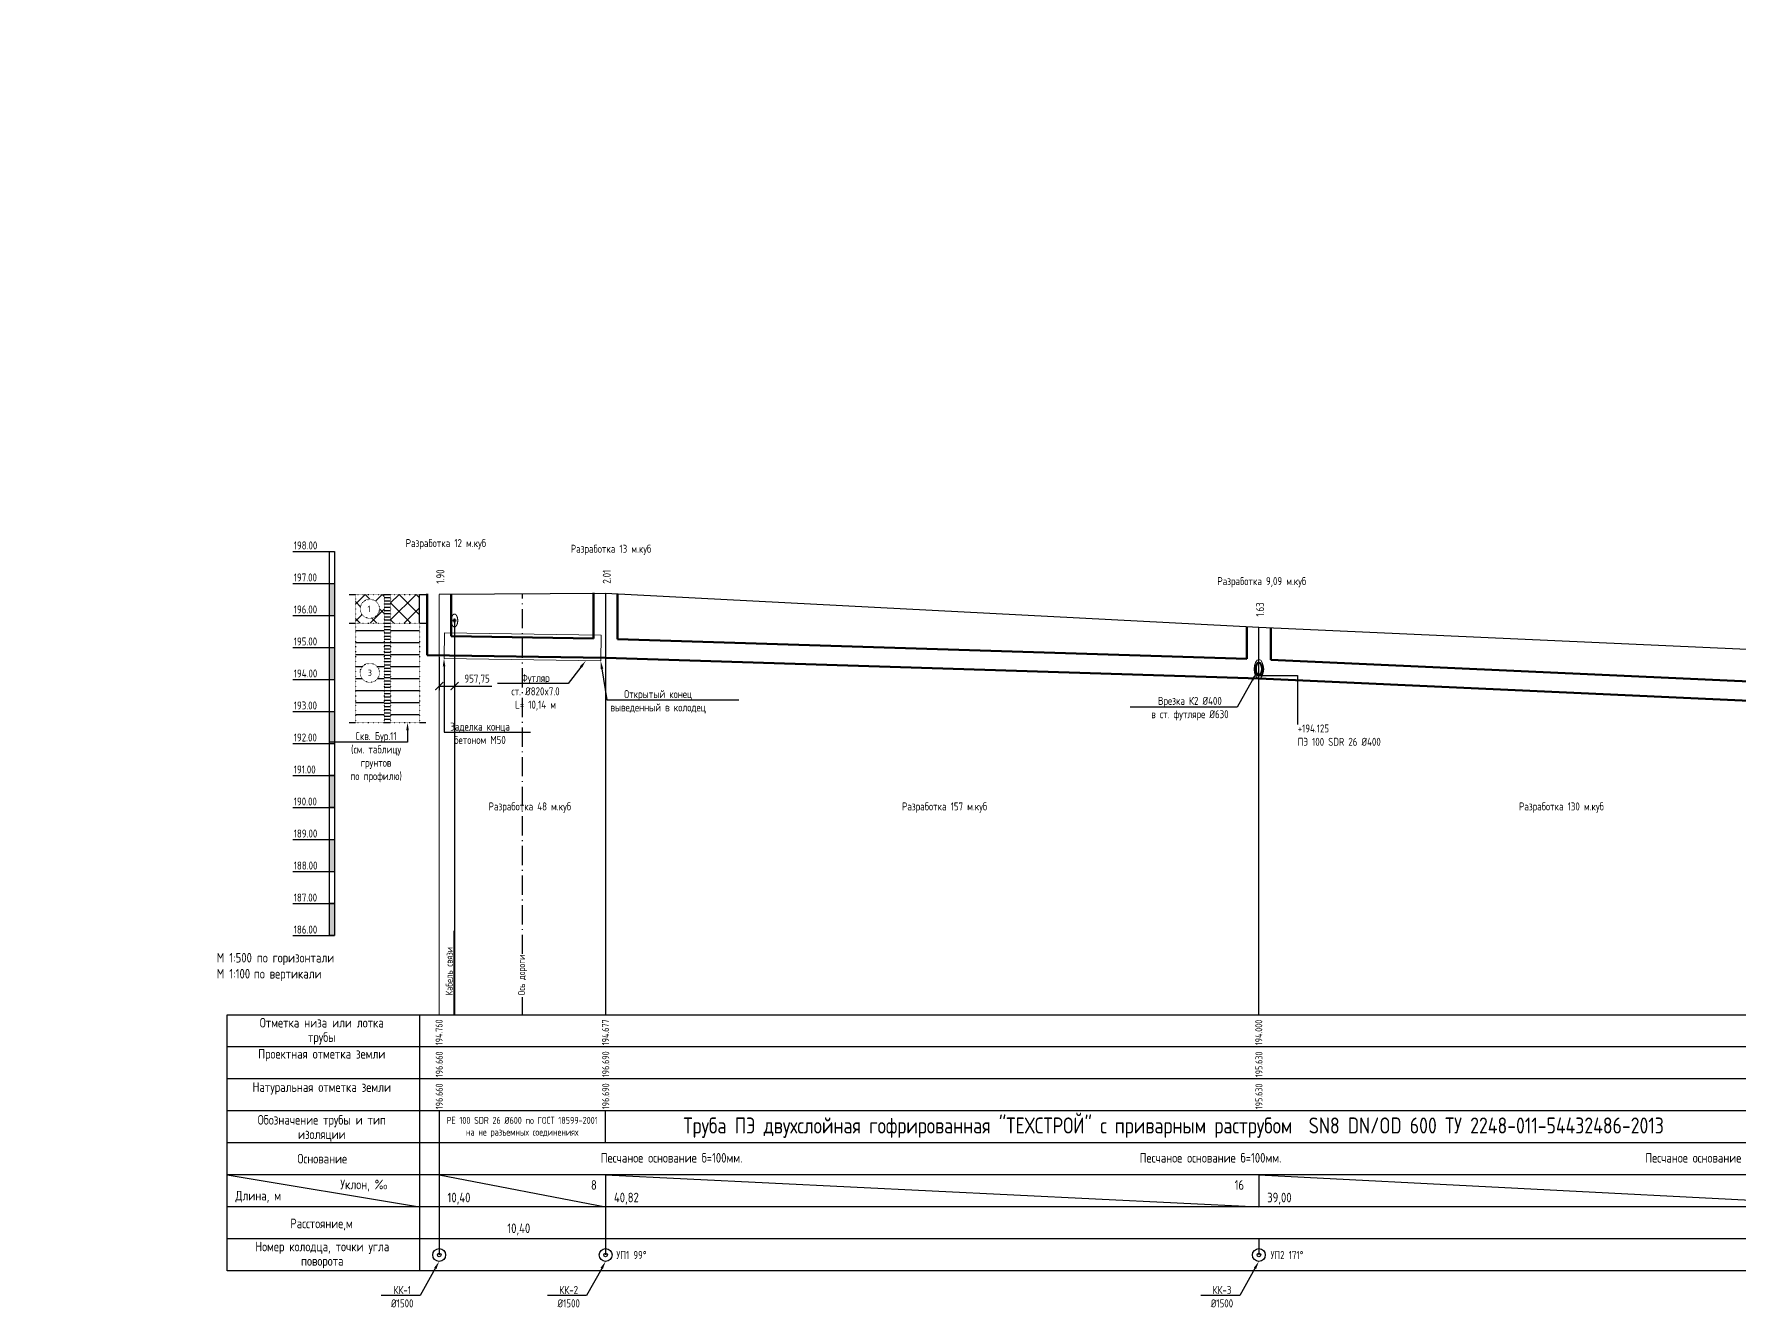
# Model space of a CAD drawing. Header units: millimetres. Extents: x 39361852 to 44740435, y 22138004 to 23754735.
# Drawn here: x 42132650 to 42185945, y 23568980 to 23608832 of the extents above; entities that cross this region are included whole.
import ezdxf
from ezdxf import colors
from ezdxf.entities.mleader import LeaderData, LeaderLine
from ezdxf.math import Vec2, Vec3

# ---------------------------------------------------------------- set-up
doc = ezdxf.new("R2010")
doc.units = ezdxf.units.MM
for name, pattern in [('ACAD_ISO10W100', [18.5, 12, -3, 0.5, -3]), ('L1', [1, 0, 1]), ('L2', [1, 0, 1]), ('Штриховая', [2822.222233, 1411.111116, -1411.111116])]:
    doc.linetypes.add(name, pattern=pattern)
for name, color, linetype in [('Выноски', 7, 'Continuous'), ('Разработка грунта', 8, 'Continuous'), ('Рамка и штамп', 7, 'Continuous')]:
    doc.layers.add(name, color=color, linetype=linetype)
doc.layers.add('Труба профиль', color=7, linetype='Continuous', lineweight=50)
doc.styles.add('GOST 2.304', font='GOST_0.TTF')
doc.styles.get("Standard").update_dxf_attribs({"font": 'arial.ttf'})
doc.dimstyles.new('ISO-25', dxfattribs={"dimtxt": 2.5, "dimasz": 2.5, "dimexe": 1.25, "dimexo": 0.625, "dimtad": 1, "dimtxsty": 'Standard', "dimcen": 2.5, "dimadec": 0, "dimazin": 0, "dimtfac": 1, "dimtmove": 0, "dimatfit": 3, "dimfxl": 1, "dimarcsym": 0})

# ---------------------------------------------------------------- blocks, each defined once
blk = doc.blocks.new('_ArchTick')
at = {"color": 0, "linetype": 'ByBlock', "const_width": 0.15}
blk.add_lwpolyline([(-0.5, -0.5), (0.5, 0.5)], dxfattribs=at)
blk = doc.blocks.new('*D33')
at = {"color": 0, "lineweight": -2, "transparency": 16777216}
for p, q in [((42145786, 23590424), (42145786, 23588340)), ((42145307, 23589368), (42145307, 23588340)), ((42145307, 23588465), (42145786, 23588465)), ((42145786, 23588465), (42146947, 23588465))]:
    blk.add_line(p, q, dxfattribs=at)
at = {"color": 0, "lineweight": -2, "transparency": 16777216, "xscale": 250, "yscale": 250, "zscale": 250, "rotation": 180}
blk.add_blockref('_ArchTick', (42145307, 23588465), dxfattribs=at)
at = {"color": 0, "lineweight": -2, "transparency": 16777216, "xscale": 250, "yscale": 250, "zscale": 250}
blk.add_blockref('_ArchTick', (42145786, 23588465), dxfattribs=at)
at = {"color": 0, "transparency": 16777216, "insert": (42146491, 23588671), "char_height": 250, "attachment_point": 5, "style": 'GOST 2.304'}
blk.add_mtext('957,75', dxfattribs=at)

msp = doc.modelspace()

# ---------------------------------------------------------------- hatches: boundary and pattern name
at = {"linetype": 'Continuous'}
h = msp.add_hatch(dxfattribs=at)
h.set_pattern_fill('TEHNO', color=256, scale=3000, style=0)
h.set_pattern_definition([(45, (42137689.52, 23591330.76), (-265.165, 265.165), []), (135, (42137689.52, 23591330.76), (-265.165, -265.165), [])])
edge = h.paths.add_edge_path(flags=16)
edge.add_arc((42143139.5239, 23590880.7582), 300, 0, 360)
h.paths.add_polyline_path([(42143789.5239, 23590430.7582), (42144689.5239, 23590430.7582), (42144689.5239, 23591330.7582), (42143789.5239, 23591330.7582)])
h.paths.add_polyline_path([(42142689.5239, 23590430.7582), (42143589.5239, 23590430.7582), (42143589.5239, 23591330.7582), (42142689.5239, 23591330.7582)])
h = msp.add_hatch(dxfattribs=at)
h.set_pattern_fill('GL_DR', color=256, scale=3000, style=0)
h.set_pattern_definition([(0, (42137689.52, 23591330.76), (0, 375), [])])
edge = h.paths.add_edge_path(flags=16)
edge.add_arc((42143139.5239, 23588880.7582), 300, 0, 360)
h.paths.add_polyline_path([(42143789.5239, 23587330.7582), (42144689.5239, 23587330.7582), (42144689.5239, 23590430.7582), (42143789.5239, 23590430.7582)])
h.paths.add_polyline_path([(42142689.5239, 23587330.7582), (42143589.5239, 23587330.7582), (42143589.5239, 23590430.7582), (42142689.5239, 23590430.7582)])
at = {"layer": 'Рамка и штамп'}
h = msp.add_hatch(color=256, dxfattribs=at)
h.paths.add_polyline_path([(42141882.3178, 23592670.7582), (42142037.4225, 23592670.7582)])
h.paths.add_polyline_path([(42141882.3178, 23591665.7186), (42142037.4225, 23591665.7186), (42142037.4225, 23590665.7186), (42141882.3178, 23590665.7186)])
h = msp.add_hatch(color=256, dxfattribs=at)
h.paths.add_polyline_path([(42141882.3178, 23590670.7582), (42142037.4225, 23590670.7582)])
h.paths.add_polyline_path([(42141882.3178, 23589665.7186), (42142037.4225, 23589665.7186), (42142037.4225, 23588665.7186), (42141882.3178, 23588665.7186)])
h = msp.add_hatch(color=256, dxfattribs=at)
h.paths.add_polyline_path([(42141882.3178, 23587670.7582), (42142037.4225, 23587670.7582), (42142037.4225, 23586670.7582), (42141882.3178, 23586670.7582)])
h.paths.add_polyline_path([(42141882.3178, 23585670.7582), (42142037.4225, 23585670.7582), (42142037.4225, 23584670.7582), (42141882.3178, 23584670.7582)])
h = msp.add_hatch(color=256, dxfattribs=at)
h.paths.add_polyline_path([(42141882.3178, 23585670.7582), (42142037.4225, 23585670.7582), (42142037.4225, 23584670.7582), (42141882.3178, 23584670.7582)])
h.paths.add_polyline_path([(42142037.4225, 23584670.7582), (42142037.4225, 23584668.2384), (42142037.4225, 23584673.278), (42141882.3178, 23584670.7582)])
h = msp.add_hatch(color=256, dxfattribs=at)
h.paths.add_polyline_path([(42141882.3178, 23583670.7582), (42142037.4225, 23583670.7582), (42142037.4225, 23582670.7582), (42141882.3178, 23582670.7582)])
h.paths.add_polyline_path([(42141882.3178, 23581670.7582), (42142037.4225, 23581670.7582), (42142037.4225, 23580670.7582), (42141882.3178, 23580670.7582)])
h = msp.add_hatch(color=256, dxfattribs=at)
h.paths.add_polyline_path([(42141882.3178, 23581670.7582), (42142037.4225, 23581670.7582), (42142037.4225, 23580670.7582), (42141882.3178, 23580670.7582)])
h.paths.add_polyline_path([(42142037.4225, 23580670.7582), (42142037.4225, 23580668.2384), (42142037.4225, 23580673.278), (42141882.3178, 23580670.7582)])

# ---------------------------------------------------------------- linework, layer by layer
for p, q in [((42142489.5239, 23591330.7582), (42142689.5239, 23591330.7582)), ((42144689.5239, 23591330.7582), (42144889.5239, 23591330.7582)), ((42144689.5239, 23590430.7582), (42144689.5239, 23591330.7582)), ((42150506.6406, 23591360.7582), (42145306.6406, 23591330.7582)), ((42150506.6406, 23591360.7582), (42150506.6406, 23578194.8791)), ((42170916.6406, 23590300.7582), (42150506.6406, 23591360.7582)), ((42145785.5159, 23590486.6543), (42145785.5159, 23578194.8791)), ((42170916.6406, 23578194.8791), (42170916.6406, 23590300.7582)), ((42190416.6406, 23589420.7582), (42170916.6406, 23590300.7582)), ((42147906.6406, 23578194.8791), (42147906.6406, 23578750.6842)), ((42150506.6391, 23574194.8791), (42150506.6391, 23575194.8791)), ((42145306.6391, 23573194.8791), (42150506.6294, 23572194.8791)), ((42150506.6391, 23573194.8791), (42170916.6294, 23572194.8791)), ((42170916.6391, 23573194.8791), (42190416.6294, 23572194.8791))]:
    msp.add_line(p, q)
at = {"color": 0, "linetype": 'L1'}
for p, q in [((42142689.5239, 23591330.7582), (42143589.5239, 23591330.7582)), ((42142689.5239, 23591330.7582), (42142689.5239, 23590430.7582)), ((42143589.5239, 23591330.7582), (42143589.5239, 23590430.7582)), ((42143789.5239, 23591330.7582), (42144689.5239, 23591330.7582)), ((42143789.5239, 23591330.7582), (42143789.5239, 23590430.7582)), ((42142689.5239, 23590430.7582), (42143589.5239, 23590430.7582)), ((42143789.5239, 23590430.7582), (42144689.5239, 23590430.7582))]:
    msp.add_line(p, q, dxfattribs=at)
at = {"color": 0}
for p, q in [((42143589.5239, 23591330.7582), (42143789.5239, 23591330.7582)), ((42143589.5239, 23591330.7582), (42143789.5239, 23591330.7582)), ((42143589.5239, 23591230.7582), (42143789.5239, 23591230.7582)), ((42143589.5239, 23591130.7582), (42143789.5239, 23591130.7582)), ((42143589.5239, 23591030.7582), (42143789.5239, 23591030.7582)), ((42143589.5239, 23590930.7582), (42143789.5239, 23590930.7582)), ((42143589.5239, 23590830.7582), (42143789.5239, 23590830.7582)), ((42143589.5239, 23590730.7582), (42143789.5239, 23590730.7582)), ((42143589.5239, 23590630.7582), (42143789.5239, 23590630.7582)), ((42143589.5239, 23590530.7582), (42143789.5239, 23590530.7582)), ((42142489.5239, 23590430.7582), (42142689.5239, 23590430.7582)), ((42143589.5239, 23590430.7582), (42143789.5239, 23590430.7582)), ((42143589.5239, 23590430.7582), (42143789.5239, 23590430.7582)), ((42143589.5239, 23590430.7582), (42143789.5239, 23590430.7582)), ((42143589.5239, 23590430.7582), (42143789.5239, 23590430.7582)), ((42143589.5239, 23590330.7582), (42143789.5239, 23590330.7582)), ((42143589.5239, 23590230.7582), (42143789.5239, 23590230.7582)), ((42143589.5239, 23590130.7582), (42143789.5239, 23590130.7582)), ((42143589.5239, 23590030.7582), (42143789.5239, 23590030.7582)), ((42143589.5239, 23589930.7582), (42143789.5239, 23589930.7582)), ((42144689.5239, 23590430.7582), (42144889.5239, 23590430.7582)), ((42143589.5239, 23589830.7582), (42143789.5239, 23589830.7582)), ((42143589.5239, 23589730.7582), (42143789.5239, 23589730.7582)), ((42143589.5239, 23589630.7582), (42143789.5239, 23589630.7582)), ((42143589.5239, 23589530.7582), (42143789.5239, 23589530.7582)), ((42143589.5239, 23589430.7582), (42143789.5239, 23589430.7582)), ((42143589.5239, 23589330.7582), (42143789.5239, 23589330.7582)), ((42143589.5239, 23589230.7582), (42143789.5239, 23589230.7582)), ((42143589.5239, 23589130.7582), (42143789.5239, 23589130.7582)), ((42143589.5239, 23589030.7582), (42143789.5239, 23589030.7582)), ((42143589.5239, 23588930.7582), (42143789.5239, 23588930.7582)), ((42143589.5239, 23588830.7582), (42143789.5239, 23588830.7582)), ((42143589.5239, 23588730.7582), (42143789.5239, 23588730.7582)), ((42143589.5239, 23588630.7582), (42143789.5239, 23588630.7582)), ((42143589.5239, 23588530.7582), (42143789.5239, 23588530.7582)), ((42143589.5239, 23588430.7582), (42143789.5239, 23588430.7582)), ((42143589.5239, 23588330.7582), (42143789.5239, 23588330.7582)), ((42143589.5239, 23588230.7582), (42143789.5239, 23588230.7582)), ((42143589.5239, 23588130.7582), (42143789.5239, 23588130.7582)), ((42143589.5239, 23588030.7582), (42143789.5239, 23588030.7582)), ((42143589.5239, 23587930.7582), (42143789.5239, 23587930.7582)), ((42143589.5239, 23587830.7582), (42143789.5239, 23587830.7582)), ((42142489.5239, 23587330.7582), (42142689.5239, 23587330.7582)), ((42143589.5239, 23587730.7582), (42143789.5239, 23587730.7582)), ((42143589.5239, 23587630.7582), (42143789.5239, 23587630.7582)), ((42143589.5239, 23587530.7582), (42143789.5239, 23587530.7582)), ((42143589.5239, 23587430.7582), (42143789.5239, 23587430.7582)), ((42143589.5239, 23587330.7582), (42143789.5239, 23587330.7582)), ((42143589.5239, 23587330.7582), (42143789.5239, 23587330.7582)), ((42143589.5239, 23587330.7582), (42143789.5239, 23587330.7582)), ((42144689.5239, 23587330.7582), (42144889.5239, 23587330.7582))]:
    msp.add_line(p, q, dxfattribs=at)
at = {"linetype": 'ACAD_ISO10W100', "ltscale": 50}
msp.add_line((42147906.6406, 23580098.2038), (42147906.6406, 23591345.7582), dxfattribs=at)
at = {"color": 0, "linetype": 'L2'}
for p, q in [((42142689.5239, 23590430.7582), (42143589.5239, 23590430.7582)), ((42142689.5239, 23590430.7582), (42142689.5239, 23587330.7582)), ((42143589.5239, 23590430.7582), (42143589.5239, 23587330.7582)), ((42143789.5239, 23590430.7582), (42144689.5239, 23590430.7582)), ((42143789.5239, 23590430.7582), (42143789.5239, 23587330.7582)), ((42144689.5239, 23590430.7582), (42144689.5239, 23587330.7582)), ((42142689.5239, 23587330.7582), (42143589.5239, 23587330.7582)), ((42143789.5239, 23587330.7582), (42144689.5239, 23587330.7582))]:
    msp.add_line(p, q, dxfattribs=at)
at = {"lineweight": 40}
msp.add_line((42145785.5159, 23578194.8791), (42145785.5159, 23580816.9032), dxfattribs=at)
at = {"ltscale": 100}
msp.add_line((42145306.6584, 23575194.8791), (42145306.6391, 23573194.8791), dxfattribs=at)
at = {"color": 0, "linetype": 'L1'}
msp.add_circle((42143139.5239, 23590880.7582), 300, dxfattribs=at)
at = {"color": 0, "linetype": 'L2'}
msp.add_circle((42143139.5239, 23588880.7582), 300, dxfattribs=at)
for centre in [(42145306.6376, 23570694.8731), (42150506.6376, 23570694.8731), (42170916.6376, 23570694.8731)]:
    msp.add_circle(centre, 57.8092)
at = {"layer": 'Рамка и штамп'}
for p, q in [((42140733.3702, 23592670.7582), (42142037.4225, 23592670.7582)), ((42141882.3178, 23584670.7582), (42141882.3178, 23592670.7582)), ((42140733.3702, 23591670.7582), (42142037.4225, 23591670.7582)), ((42140733.3702, 23590670.7582), (42142037.4225, 23590670.7582)), ((42140733.3702, 23589670.7582), (42142037.4225, 23589670.7582)), ((42140733.3702, 23588670.7582), (42142037.4225, 23588670.7582)), ((42141882.3178, 23584670.7582), (42141882.3178, 23588670.7582)), ((42140733.3702, 23587670.7582), (42142037.4225, 23587670.7582)), ((42140733.3702, 23586670.7582), (42142037.4225, 23586670.7582)), ((42140733.3702, 23585670.7582), (42142037.4225, 23585670.7582)), ((42140733.3702, 23584670.7582), (42142037.4225, 23584670.7582)), ((42141882.3178, 23580670.7582), (42141882.3178, 23584670.7582)), ((42140733.3702, 23583670.7582), (42142037.4225, 23583670.7582)), ((42140733.3702, 23582670.7582), (42142037.4225, 23582670.7582)), ((42140733.3702, 23581670.7582), (42142037.4225, 23581670.7582)), ((42140733.3702, 23580670.7582), (42142037.4225, 23580670.7582)), ((42138687.2644, 23578194.8791), (42145306.6391, 23578194.8791)), ((42138687.2644, 23570194.8791), (42138687.2644, 23578194.8791)), ((42145306.6391, 23578194.8791), (42245364.2041, 23578194.8791)), ((42145306.6391, 23577194.8791), (42138687.2644, 23577194.8791)), ((42245364.2041, 23577194.8791), (42145306.6391, 23577194.8791)), ((42145306.6391, 23576194.8791), (42138687.2644, 23576194.8791)), ((42245364.2041, 23576194.8791), (42145306.6391, 23576194.8791)), ((42245364.2041, 23575194.8791), (42138687.2644, 23575194.8791)), ((42145306.6391, 23574194.8791), (42138687.2644, 23574194.8791)), ((42245364.2041, 23574194.8791), (42145306.6391, 23574194.8791)), ((42145306.6391, 23573194.8791), (42138687.2644, 23573194.8791)), ((42138687.2644, 23573194.8791), (42144687.2644, 23572194.8791)), ((42145306.6391, 23573194.8791), (42145306.6149, 23570694.8731)), ((42245364.2041, 23573194.8791), (42145306.6391, 23573194.8791)), ((42150506.6391, 23573194.8791), (42150506.6149, 23570694.8731)), ((42170916.6391, 23573194.8791), (42170916.6294, 23572194.8791)), ((42145306.6391, 23572194.8791), (42138687.2644, 23572194.8791)), ((42245364.2041, 23572194.8791), (42145306.6391, 23572194.8791)), ((42145306.6391, 23571194.8791), (42138687.2644, 23571194.8791)), ((42245364.2041, 23571194.8791), (42145306.6391, 23571194.8791)), ((42170916.6198, 23571194.8791), (42170916.6149, 23570694.8731)), ((42145306.6391, 23570194.8791), (42138687.2644, 23570194.8791)), ((42245364.2041, 23570194.8791), (42145306.6391, 23570194.8791))]:
    msp.add_line(p, q, dxfattribs=at)
at = {"layer": 'Рамка и штамп', "lineweight": 5}
msp.add_line((42145306.6406, 23591330.7582), (42145306.6406, 23578194.8791), dxfattribs=at)
at = {"layer": 'Рамка и штамп', "lineweight": 25}
msp.add_line((42144687.2644, 23578194.8791), (42144687.2644, 23570194.8791), dxfattribs=at)
at = {"layer": 'Рамка и штамп'}
msp.add_lwpolyline([(42142037.4225, 23592670.7582), (42142037.4225, 23580670.7582)], dxfattribs=at)
for points in [[(42141882.3178, 23586675.7978), (42142037.4225, 23586675.7978), (42142037.4225, 23585675.7978), (42141882.3178, 23585675.7978)], [(42141882.3178, 23585670.7582), (42142037.4225, 23585670.7582), (42142037.4225, 23584670.7582), (42141882.3178, 23584670.7582)], [(42141882.3178, 23584675.7978), (42142037.4225, 23584675.7978), (42142037.4225, 23584675.7978), (42141882.3178, 23584675.7978)], [(42141882.3178, 23582675.7978), (42142037.4225, 23582675.7978), (42142037.4225, 23581675.7978), (42141882.3178, 23581675.7978)], [(42141882.3178, 23581670.7582), (42142037.4225, 23581670.7582), (42142037.4225, 23580670.7582), (42141882.3178, 23580670.7582)], [(42141882.3178, 23580675.7978), (42142037.4225, 23580675.7978), (42142037.4225, 23580675.7978), (42141882.3178, 23580675.7978)]]:
    msp.add_lwpolyline(points, close=True, dxfattribs=at)
at = {"layer": 'Рамка и штамп', "lineweight": 30}
for centre in [(42145306.6439, 23570694.875), (42145306.6439, 23570694.875), (42145306.6439, 23570694.875), (42150506.6439, 23570694.875), (42150506.6439, 23570694.875), (42150506.6439, 23570694.875), (42170916.6439, 23570694.875), (42170916.6439, 23570694.875), (42170916.6439, 23570694.875)]:
    msp.add_circle(centre, 200, dxfattribs=at)
at = {"layer": 'Труба профиль'}
for p, q in [((42144931.6406, 23591350.234), (42144931.6406, 23589436.7438)), ((42145681.6406, 23591313.8351), (42145681.6406, 23590024.7726)), ((42150131.6406, 23591380.234), (42150131.6406, 23589953.7438)), ((42150881.6406, 23591343.8351), (42150881.6406, 23589935.8428)), ((42150131.6406, 23589953.7438), (42145681.6406, 23590024.7726)), ((42170541.6406, 23589312.6452), (42150881.6406, 23589935.8428)), ((42170541.6406, 23590320.234), (42170541.6406, 23589312.6452)), ((42171291.6406, 23590283.8351), (42171291.6406, 23589283.8351)), ((42150506.6406, 23589347.7582), (42144931.6406, 23589436.7438)), ((42170916.6406, 23588700.7582), (42150504.8374, 23589347.787)), ((42190166.6406, 23588432.0403), (42171291.6406, 23589283.8351)), ((42190416.6406, 23587820.7582), (42170916.6406, 23588700.7582))]:
    msp.add_line(p, q, dxfattribs=at)
at = {"layer": 'Труба профиль', "color": 6, "lineweight": 20}
for p, q in [((42145470.4041, 23590128.1443), (42145457.6381, 23589328.3481)), ((42150365.3586, 23590051.7486), (42145470.4041, 23590128.1443)), ((42150365.3586, 23590051.7486), (42150352.5649, 23589250.2175)), ((42150352.5649, 23589250.2175), (42145457.6381, 23589328.3481))]:
    msp.add_line(p, q, dxfattribs=at)
at = {"layer": 'Труба профиль'}
msp.add_circle((42145785.5159, 23590514.8259), 28.1716, dxfattribs=at)
at = {"layer": 'Труба профиль', "color": 3, "linetype": 'Штриховая', "lineweight": 9, "ltscale": 50}
msp.add_ellipse((42145785.5159, 23590514.8259), major_axis=(0, 200), ratio=0.5, dxfattribs=at)
at = {"layer": 'Труба профиль', "color": 6, "lineweight": 20}
msp.add_ellipse((42170916.6406, 23588995.7582), major_axis=(0, 300), ratio=0.5, dxfattribs=at)
at = {"layer": 'Труба профиль'}
msp.add_ellipse((42170916.6406, 23588995.7582), major_axis=(0, 200), ratio=0.5, dxfattribs=at)

# ---------------------------------------------------------------- texts
at = {"linetype": 'ByBlock', "lineweight": 40, "ltscale": 400, "style": 'GOST 2.304'}
for s, p in [('1.90', (42145467.3886, 23591665.3066)), ('2.01', (42150667.3886, 23591665.3066)), ('1.63', (42171077.3886, 23590635.3066))]:
    msp.add_text(s, height=250, rotation=90, dxfattribs=at).set_placement(p)
at = {"style": 'GOST 2.304'}
for s, p in [('1', (42143069.3703, 23590780.7582)), ('3', (42143073.2203, 23588780.7582))]:
    msp.add_text(s, height=200, dxfattribs=at).set_placement(p)
at = {"layer": 'Разработка грунта', "linetype": 'ByBlock', "lineweight": 40, "ltscale": 400, "style": 'GOST 2.304'}
for s, p in [('Разработка 12 м.куб', (42144260.3816, 23592808.3432)), ('Разработка 13 м.куб', (42149418.1357, 23592630.9285)), ('Разработка 9,09 м.куб', (42169619.7136, 23591619.3385)), ('Разработка 48 м.куб', (42146851.2059, 23584581.9026)), ('Разработка 157 м.куб', (42159766.9792, 23584581.9026)), ('Разработка 130 м.куб', (42179043.8699, 23584581.9026))]:
    msp.add_text(s, height=250, dxfattribs=at).set_placement(p)
at = {"layer": 'Рамка и штамп', "style": 'GOST 2.304'}
for s, p in [('198.00', (42140762.2866, 23592735.0711)), ('197.00', (42140762.2866, 23591735.0711)), ('196.00', (42140762.2866, 23590735.0711)), ('195.00', (42140762.2866, 23589735.0711)), ('194.00', (42140762.2866, 23588735.0711)), ('193.00', (42140762.2866, 23587735.0711)), ('192.00', (42140762.2866, 23586735.0711)), ('191.00', (42140762.2866, 23585735.0711)), ('190.00', (42140762.2866, 23584735.0711)), ('189.00', (42140762.2866, 23583735.0711)), ('188.00', (42140762.2866, 23582735.0711)), ('187.00', (42140762.2866, 23581735.0711)), ('186.00', (42140762.2866, 23580735.0711))]:
    msp.add_text(s, height=250, dxfattribs=at).set_placement(p)
at = {"layer": 'Рамка и штамп', "linetype": 'ACAD_ISO10W100', "style": 'GOST 2.304'}
for s, p in [('Кабель связи', (42145729.651, 23578805.7328)), ('Ось дороги', (42147988.2473, 23578805.7328)), ('194.760', (42145412.1319, 23577248.0738)), ('194.677', (42150612.1319, 23577248.0738)), ('194.000', (42171022.1319, 23577248.0738)), ('196.660', (42145419.1653, 23576248.0738)), ('196.690', (42150619.1653, 23576248.0738)), ('195.630', (42171029.1653, 23576248.0738)), ('196.660', (42145419.1653, 23575248.0738)), ('196.690', (42150619.1653, 23575248.0738)), ('195.630', (42171029.1653, 23575248.0738))]:
    msp.add_text(s, height=220, rotation=90, dxfattribs=at).set_placement(p)
for s, height, p in [('8', 300, (42150048.4753, 23572731.5104)), ('16', 300, (42170157.4704, 23572731.3135)), ('10,40', 300, (42145566.635, 23572339.8499)), ('40,82', 300, (42150766.635, 23572339.7997)), ('39,00', 300, (42171176.635, 23572339.6028)), ('10,40', 300, (42147434.5811, 23571379.2534)), ('УП1 99°', 250, (42150843.2198, 23570568.4883)), ('УП2 171°', 250, (42171282.4876, 23570568.4883))]:
    msp.add_text(s, height=height, dxfattribs=at).set_placement(p)
at = {"layer": 'Рамка и штамп', "char_height": 300, "style": 'GOST 2.304'}
for s, insert, width, attachment_point in [('М 1:500 по горизонтали\\PМ 1:100{\\fArial|b0|i0|c238|p34; }по вертикали', (42138355.9697, 23580130.7072), 4759.555889, 1), ('Основание', (42141652.9292, 23573853.1721), 4299.477006, 2), ('Уклон, %{\\H0.6667x;о}', (42142949.9532, 23573047.3361), 2099.094524, 2), ('Длина, м', (42139653.9981, 23572697.0861), 1877.883553, 2), ('Расстояние,м', (42141630.4788, 23571829.4726), 4299.477006, 2)]:
    msp.add_mtext(s, dxfattribs=dict(at, insert=insert, width=width, attachment_point=attachment_point))
at = {"layer": 'Рамка и штамп', "char_height": 300, "width": 4299.477006, "attachment_point": 2, "line_spacing_factor": 0.9, "style": 'GOST 2.304'}
for s, insert in [('Отметка низа или лотка трубы', (42141638.5513, 23578100.4719)), ('Проектная отметка земли', (42141638.5513, 23577128.4492)), ('Натуральная отметка земли', (42141638.5513, 23576088.3764)), ('Обозначение трубы и тип изоляции', (42141638.5513, 23575066.7097)), ('Номер колодца, точки угла поворота', (42141654.0939, 23571108.3821))]:
    msp.add_mtext(s, dxfattribs=dict(at, insert=insert))
at = {"layer": 'Рамка и штамп', "linetype": 'ACAD_ISO10W100', "style": 'GOST 2.304'}
for s, insert, char_height, width, attachment_point in [('{\\C0;PE 100 SDR 26 %%C600 по ГОСТ 18599-2001\\Pна не разъемных соединениях}', (42147898.6114, 23574686.7203), 220, 28923.252891, 5), ('Труба ПЭ двухслойная гофрированная "ТЕХСТРОЙ" с приварным раструбом  SN8 DN/OD 600 ТУ 2248-011-54432486-2013', (42168253.7859, 23574671.6586), 500, 37965.62979, 5), ('Песчаное основание б=100мм.', (42152566.9629, 23573880.1158), 300, 6494.082854, 2), ('Песчаное основание б=100мм.', (42169406.2336, 23573880.1158), 300, 6494.082854, 2), ('Песчаное основание б=100мм.', (42185203.2334, 23573880.1158), 300, 6494.082854, 2)]:
    msp.add_mtext(s, dxfattribs=dict(at, insert=insert, char_height=char_height, width=width, attachment_point=attachment_point))

# ---------------------------------------------------------------- dimensions: what is measured, and where the dimension line sits
dim = msp.add_linear_dim(base=(42145306.6406, 23588464.8031), p1=(42145785.5159, 23590486.6543), p2=(42145306.6406, 23589430.7582), dimstyle='ISO-25', override={"dimscale": 100, "dimlfac": 2, "dimtxsty": 'GOST 2.304', "dimblk1": 'ArchTick', "dimblk2": 'ArchTick', "dimsah": 1})
dim.commit()
dim.dimension.update_dxf_attribs({"geometry": '*D33', "text_midpoint": (42146491.1539, 23588464.8031), "dimtype": 160})

# ---------------------------------------------------------------- leaders
at = {"linetype": 'Continuous'}
ml = msp.add_multileader_mtext('Standard', dxfattribs=at)
ml.set_content('+194.125\\PПЭ 100 SDR 26 %%c400', color=256, style='GOST 2.304')
ml.set_leader_properties()
ml.build(insert=Vec2(0, 0))
ml.multileader.update_dxf_attribs({"has_dogleg": 0, "text_left_attachment_type": 0, "text_right_attachment_type": 0, "dogleg_length": 0, "arrow_head_size": 0.18})
ctx = ml.context
ctx.base_point, ctx.char_height, ctx.arrow_head_size, ctx.landing_gap_size, ctx.plane_origin = Vec3(42172128.0479, 23587267.1154), 250, 0.18, 0, Vec3(41738575.5451, 23927856.2151)
ctx.left_attachment, ctx.right_attachment = 0, 0
notes = []
notes.append((ctx, [(0, (1, 1, 0), (42172128.0479, 23587267.1154), (1, 0), 0, [(0, [(42170916.6406, 23588795.7582), (42172128.0479, 23588795.7582)], 0, [])])]))
ctx.mtext.insert, ctx.mtext.flow_direction = Vec3(42172128.0479, 23587267.1154), 5
at = {"layer": 'Выноски', "color": 0, "lineweight": -2}
ml = msp.add_multileader_mtext('Standard', dxfattribs=at)
ml.set_content('{\\C0;PE100 SDR 26\\P%%C630 мм\\PL= 10,40 м}', color=5, style='GOST 2.304')
ml.set_leader_properties(lineweight=-3)
ml.build(insert=Vec2(0, 0))
ml.multileader.update_dxf_attribs({"text_left_attachment_type": 6, "text_right_attachment_type": 6, "dogleg_length": 1, "arrow_head_size": 1250, "scale": 500})
ctx = ml.context
ctx.base_point, ctx.scale, ctx.char_height, ctx.arrow_head_size, ctx.landing_gap_size, ctx.plane_origin = Vec3(42005618.8348, 23607328.3597), 500, 1250, 1250, 900, Vec3(42000693.4467, 23585545.5092)
ctx.left_attachment, ctx.right_attachment, ctx.text_align_type = 6, 6, 1
notes.append((ctx, [(0, (1, 1, 0), (42005518.987, 23607328.3597), (1, 0), 99.8478, [(1, [(41999014.4657, 23602660.8012)], 0, [])])]))
ctx.mtext.insert, ctx.mtext.width, ctx.mtext.alignment, ctx.mtext.flow_direction = Vec3(42010779.9141, 23608828.3597), 10595.712352, 2, 5
ml = msp.add_multileader_mtext('Standard', dxfattribs=at)
ml.set_content('{\\C0;Заделка конца\\Pбетоном М50}', color=5, style='GOST 2.304')
ml.set_leader_properties(lineweight=-3)
ml.build(insert=Vec2(0, 0))
ml.multileader.update_dxf_attribs({"text_left_attachment_type": 6, "text_right_attachment_type": 6, "dogleg_length": 1, "arrow_head_size": 250, "scale": 100})
ctx = ml.context
ctx.base_point, ctx.scale, ctx.char_height, ctx.arrow_head_size, ctx.landing_gap_size, ctx.plane_origin = Vec3(42145485.0765, 23587024.9902), 100, 250, 250, 180, Vec3(42103388.8491, 23570234.7376)
ctx.left_attachment, ctx.right_attachment, ctx.text_align_type = 6, 6, 1
notes.append((ctx, [(0, (1, 1, 0), (42145465.107, 23587024.9902), (1, 0), 19.9696, [(1, [(42145457.6381, 23589328.3481)], 0, [])])]))
ctx.mtext.insert, ctx.mtext.alignment, ctx.mtext.flow_direction = Vec3(42146582.9643, 23587324.9902), 2, 5
ml = msp.add_multileader_mtext('Standard', dxfattribs=at)
ml.set_content('{\\C0;Футляр\\Pст. %%C820x7.0\\PL= 10,14 м}', color=5, style='GOST 2.304')
ml.set_leader_properties(lineweight=-3)
ml.build(insert=Vec2(0, 0))
ml.multileader.update_dxf_attribs({"text_left_attachment_type": 6, "text_right_attachment_type": 6, "dogleg_length": 1, "arrow_head_size": 250, "scale": 100})
ctx = ml.context
ctx.base_point, ctx.scale, ctx.char_height, ctx.arrow_head_size, ctx.landing_gap_size, ctx.plane_origin = Vec3(42147317.2167, 23588544.6766), 100, 250, 250, 180, Vec3(42107818.2807, 23570164.0371)
ctx.left_attachment, ctx.right_attachment, ctx.text_align_type = 6, 6, 1
notes.append((ctx, [(1, (1, 1, 0), (42149335.8567, 23588544.6766), (-1, 0), 19.9696, [(1, [(42149887.0697, 23589257.6475)], 0, [])])]))
ctx.mtext.insert, ctx.mtext.alignment, ctx.mtext.flow_direction = Vec3(42148316.5519, 23588844.6766), 2, 5
ml = msp.add_multileader_mtext('Standard', dxfattribs=at)
ml.set_content('{\\C0;Открытый конец\\Pвыведенный в колодец}', color=5, style='GOST 2.304')
ml.set_leader_properties(lineweight=-3)
ml.build(insert=Vec2(0, 0))
ml.multileader.update_dxf_attribs({"text_left_attachment_type": 6, "text_right_attachment_type": 6, "dogleg_length": 1, "arrow_head_size": 250, "scale": 100})
ctx = ml.context
ctx.base_point, ctx.scale, ctx.char_height, ctx.arrow_head_size, ctx.landing_gap_size, ctx.plane_origin = Vec3(42150569.3006, 23588041.381), 100, 250, 250, 180, Vec3(42112927.4722, 23570641.4889)
ctx.left_attachment, ctx.right_attachment, ctx.text_align_type = 6, 6, 1
notes.append((ctx, [(0, (1, 1, 0), (42150549.331, 23588041.381), (1, 0), 19.9696, [(1, [(42150352.5649, 23589250.2175)], 0, [])])]))
ctx.mtext.insert, ctx.mtext.alignment, ctx.mtext.flow_direction = Vec3(42152146.6379, 23588341.381), 2, 5
ml = msp.add_multileader_mtext('Standard', dxfattribs=at)
ml.set_content('{\\C0;Врезка К2 %%C400\\Pв ст. футляре %%C630}', color=5, style='GOST 2.304')
ml.set_leader_properties(lineweight=-3)
ml.build(insert=Vec2(0, 0))
ml.multileader.update_dxf_attribs({"text_left_attachment_type": 6, "text_right_attachment_type": 6, "dogleg_length": 1, "arrow_head_size": 250, "scale": 100})
ctx = ml.context
ctx.base_point, ctx.scale, ctx.char_height, ctx.arrow_head_size, ctx.landing_gap_size, ctx.plane_origin = Vec3(42167303.6813, 23587808.0025), 100, 250, 250, 180, Vec3(42128767.2391, 23569783.7987)
ctx.left_attachment, ctx.right_attachment, ctx.text_align_type = 6, 6, 1
notes.append((ctx, [(1, (1, 1, 0), (42170240.4771, 23587808.0025), (-1, 0), 19.9696, [(1, [(42170836.0281, 23588877.4091)], 0, [])])]))
ctx.mtext.insert, ctx.mtext.alignment, ctx.mtext.flow_direction = Vec3(42168762.0944, 23588129.4821), 2, 5
ml = msp.add_multileader_mtext('Standard', dxfattribs=at)
ml.set_content('{\\C0;Скв. Бур.11\\P(см. таблицу\\Pгрунтов \\Pпо профилю)}', color=5, style='GOST 2.304')
ml.set_leader_properties(lineweight=-3)
ml.build(insert=Vec2(0, 0))
ml.multileader.update_dxf_attribs({"text_left_attachment_type": 6, "text_right_attachment_type": 6, "dogleg_length": 1, "arrow_head_size": 250, "scale": 100})
ctx = ml.context
ctx.base_point, ctx.scale, ctx.char_height, ctx.arrow_head_size, ctx.landing_gap_size, ctx.plane_origin = Vec3(42142372.7759, 23586709.3101), 100, 250, 250, 180, Vec3(42102800.5733, 23568328.6705)
ctx.left_attachment, ctx.right_attachment, ctx.text_align_type = 6, 6, 1
notes.append((ctx, [(1, (1, 1, 0), (42144318.1493, 23586709.3101), (-1, 0), 19.9696, [(1, [(42144317.1211, 23587330.7582)], 0, [])])]))
ctx.mtext.insert, ctx.mtext.alignment, ctx.mtext.flow_direction = Vec3(42143335.4778, 23587030.7897), 2, 5
ml = msp.add_multileader_mtext('Standard', dxfattribs=at)
ml.set_content('{\\C0;КК-1\\P%%C1500}', color=5, style='GOST 2.304')
ml.set_leader_properties(lineweight=-3)
ml.build(insert=Vec2(0, 0))
ml.multileader.update_dxf_attribs({"text_left_attachment_type": 6, "text_right_attachment_type": 6, "dogleg_length": 1, "arrow_head_size": 250, "scale": 100})
ctx = ml.context
ctx.base_point, ctx.scale, ctx.char_height, ctx.arrow_head_size, ctx.landing_gap_size, ctx.plane_origin = Vec3(42143616.1484, 23569425.4684), 100, 250, 250, 180, Vec3(42103237.8549, 23551401.2646)
ctx.left_attachment, ctx.right_attachment, ctx.text_align_type = 6, 6, 1
notes.append((ctx, [(1, (1, 1, 0), (42144711.093, 23569425.4684), (-1, 0), 19.9696, [(1, [(42145306.6439, 23570494.875)], 0, [])])]))
ctx.mtext.insert, ctx.mtext.alignment, ctx.mtext.flow_direction = Vec3(42144153.6359, 23569725.4684), 2, 5
ml = msp.add_multileader_mtext('Standard', dxfattribs=at)
ml.set_content('{\\C0;КК-2\\P%%C1500}', color=5, style='GOST 2.304')
ml.set_leader_properties(lineweight=-3)
ml.build(insert=Vec2(0, 0))
ml.multileader.update_dxf_attribs({"text_left_attachment_type": 6, "text_right_attachment_type": 6, "dogleg_length": 1, "arrow_head_size": 250, "scale": 100})
ctx = ml.context
ctx.base_point, ctx.scale, ctx.char_height, ctx.arrow_head_size, ctx.landing_gap_size, ctx.plane_origin = Vec3(42148816.1484, 23569425.4684), 100, 250, 250, 180, Vec3(42108437.8549, 23551401.2646)
ctx.left_attachment, ctx.right_attachment, ctx.text_align_type = 6, 6, 1
notes.append((ctx, [(1, (1, 1, 0), (42149911.093, 23569425.4684), (-1, 0), 19.9696, [(1, [(42150506.6439, 23570494.875)], 0, [])])]))
ctx.mtext.insert, ctx.mtext.alignment, ctx.mtext.flow_direction = Vec3(42149353.6359, 23569725.4684), 2, 5
ml = msp.add_multileader_mtext('Standard', dxfattribs=at)
ml.set_content('{\\C0;КК-3\\P%%C1500}', color=5, style='GOST 2.304')
ml.set_leader_properties(lineweight=-3)
ml.build(insert=Vec2(0, 0))
ml.multileader.update_dxf_attribs({"text_left_attachment_type": 6, "text_right_attachment_type": 6, "dogleg_length": 1, "arrow_head_size": 250, "scale": 100})
ctx = ml.context
ctx.base_point, ctx.scale, ctx.char_height, ctx.arrow_head_size, ctx.landing_gap_size, ctx.plane_origin = Vec3(42169226.1484, 23569425.4684), 100, 250, 250, 180, Vec3(42128847.8549, 23551401.2646)
ctx.left_attachment, ctx.right_attachment, ctx.text_align_type = 6, 6, 1
notes.append((ctx, [(1, (1, 1, 0), (42170321.093, 23569425.4684), (-1, 0), 19.9696, [(1, [(42170916.6439, 23570494.875)], 0, [])])]))
ctx.mtext.insert, ctx.mtext.alignment, ctx.mtext.flow_direction = Vec3(42169763.6359, 23569725.4684), 2, 5
for ctx, leaders in notes:
    for number, flags, end, landing, length, lines in leaders:
        leader = LeaderData()
        leader.index, (leader.has_last_leader_line, leader.has_dogleg_vector, leader.attachment_direction) = number, flags
        leader.last_leader_point, leader.dogleg_vector, leader.dogleg_length = Vec3(end), Vec3(landing), length
        for number, points, colour, breaks in lines:
            line = LeaderLine()
            line.index, line.vertices, line.color, line.breaks = number, Vec3.list(points), colors.encode_raw_color(colour), breaks
            leader.lines.append(line)
        ctx.leaders.append(leader)

doc.saveas('drawing.dxf')
